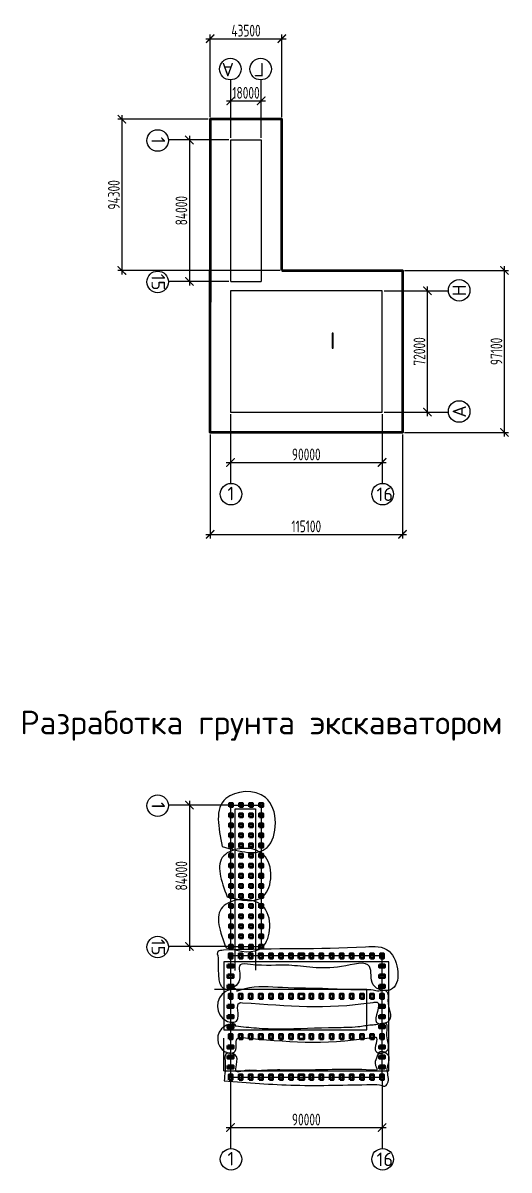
# Model space of a CAD drawing. Header units: millimetres. Extents: x -258526 to -95372, y 16759 to 83244.
# Drawn here: x -128578.8 to -128434.4, y 41141.9 to 41482.6 of the extents above; entities that cross this region are included whole.
import ezdxf

# ---------------------------------------------------------------- set-up
doc = ezdxf.new("R2010")
doc.units = ezdxf.units.MM
doc.header["$LTSCALE"] = 0.5
doc.layers.add('размеры', color=7, linetype='Continuous')
doc.layers.add('ТОЛСТЫЕ', color=1, linetype='Continuous', lineweight=50)
doc.layers.add('ТОНКИЕе', color=7, linetype='Continuous', lineweight=25)
doc.styles.add('Наклонный', font='isocpeur.ttf', dxfattribs={"width": 0.7, "height": 3.5})
doc.styles.add('Наклонный 5', font='isocpeur.ttf', dxfattribs={"height": 7})
doc.dimstyles.new('СТРОИТЕЛЬНЫЙ', dxfattribs={"dimtxt": 3.5, "dimasz": 2.5, "dimexe": 1.25, "dimexo": 0.625, "dimtad": 1, "dimdec": 0, "dimlfac": 500, "dimdsep": 46, "dimtxsty": 'Наклонный', "dimblk1": 'ARCHTICK', "dimblk2": 'ARCHTICK', "dimsah": 1, "dimcen": 0, "dimdle": 1.25, "dimadec": 0, "dimazin": 0, "dimtfac": 0.75, "dimtdec": 0, "dimtmove": 0, "dimatfit": 3, "dimldrblk": 'ARCHTICK', "dimfxl": 1, "dimtolj": 1, "dimtzin": 0, "dimarcsym": 0})

# ---------------------------------------------------------------- blocks, each defined once
blk = doc.blocks.new('_ArchTick')
at = {"color": 0, "linetype": 'ByBlock', "const_width": 0.15}
blk.add_lwpolyline([(-0.5, -0.5), (0.5, 0.5)], dxfattribs=at)
blk = doc.blocks.new('*D710')
at = {"layer": 'Defpoints', "color": 0, "transparency": 16777216}
for p in [(-128517.13, 41367.08), (-128472.13, 41367.08), (-128472.13, 41352.1)]:
    blk.add_point(p, dxfattribs=at)
at = {"layer": 'размеры', "color": 0, "lineweight": -2, "transparency": 16777216}
for p, q in [((-128517.13, 41366.45), (-128517.13, 41350.85)), ((-128472.13, 41366.45), (-128472.13, 41350.85)), ((-128518.38, 41352.1), (-128470.88, 41352.1))]:
    blk.add_line(p, q, dxfattribs=at)
at = {"layer": 'размеры', "color": 0, "lineweight": -2, "transparency": 16777216, "xscale": 2.5, "yscale": 2.5, "zscale": 2.5, "rotation": 180}
blk.add_blockref('_ArchTick', (-128517.13, 41352.1), dxfattribs=at)
at = {"layer": 'размеры', "color": 0, "lineweight": -2, "transparency": 16777216, "xscale": 2.5, "yscale": 2.5, "zscale": 2.5}
blk.add_blockref('_ArchTick', (-128472.13, 41352.1), dxfattribs=at)
at = {"layer": 'размеры', "color": 0, "transparency": 16777216, "insert": (-128494.63, 41354.48), "char_height": 3.5, "attachment_point": 5, "style": 'Наклонный'}
blk.add_mtext('\\A1;90000', dxfattribs=at)
blk = doc.blocks.new('*D711')
at = {"layer": 'Defpoints', "color": 0, "transparency": 16777216}
for p in [(-128472.13, 41403.08), (-128458.66, 41403.08), (-128472.13, 41367.08)]:
    blk.add_point(p, dxfattribs=at)
at = {"layer": 'размеры', "color": 0, "lineweight": -2, "transparency": 16777216}
for p, q in [((-128471.51, 41403.08), (-128457.41, 41403.08)), ((-128458.66, 41365.83), (-128458.66, 41404.33)), ((-128471.51, 41367.08), (-128457.41, 41367.08))]:
    blk.add_line(p, q, dxfattribs=at)
at = {"layer": 'размеры', "color": 0, "lineweight": -2, "transparency": 16777216, "xscale": 2.5, "yscale": 2.5, "zscale": 2.5}
for p, rotation in [((-128458.66, 41403.08), 90), ((-128458.66, 41367.08), 270)]:
    blk.add_blockref('_ArchTick', p, dxfattribs=dict(at, rotation=rotation))
at = {"layer": 'размеры', "color": 0, "transparency": 16777216, "insert": (-128461.04, 41385.08), "char_height": 3.5, "attachment_point": 5, "rotation": 90, "style": 'Наклонный'}
blk.add_mtext('\\A1;72000', dxfattribs=at)
blk = doc.blocks.new('*D712')
at = {"layer": 'Defpoints', "color": 0, "transparency": 16777216}
for p in [(-128523.18, 41361.03), (-128466.08, 41361.03), (-128466.08, 41330.74)]:
    blk.add_point(p, dxfattribs=at)
at = {"layer": 'размеры', "color": 0, "lineweight": -2, "transparency": 16777216}
for p, q in [((-128523.18, 41360.4), (-128523.18, 41329.49)), ((-128466.08, 41360.4), (-128466.08, 41329.49)), ((-128524.43, 41330.74), (-128464.83, 41330.74))]:
    blk.add_line(p, q, dxfattribs=at)
at = {"layer": 'размеры', "color": 0, "lineweight": -2, "transparency": 16777216, "xscale": 2.5, "yscale": 2.5, "zscale": 2.5, "rotation": 180}
blk.add_blockref('_ArchTick', (-128523.18, 41330.74), dxfattribs=at)
at = {"layer": 'размеры', "color": 0, "lineweight": -2, "transparency": 16777216, "xscale": 2.5, "yscale": 2.5, "zscale": 2.5}
blk.add_blockref('_ArchTick', (-128466.08, 41330.74), dxfattribs=at)
at = {"layer": 'размеры', "color": 0, "transparency": 16777216, "insert": (-128494.63, 41333.11), "char_height": 3.5, "attachment_point": 5, "style": 'Наклонный'}
blk.add_mtext('\\A1;115100', dxfattribs=at)
blk = doc.blocks.new('*D713')
at = {"layer": 'Defpoints', "color": 0, "transparency": 16777216}
for p in [(-128466.08, 41409.13), (-128435.81, 41409.13), (-128466.08, 41361.03)]:
    blk.add_point(p, dxfattribs=at)
at = {"layer": 'размеры', "color": 0, "lineweight": -2, "transparency": 16777216}
for p, q in [((-128465.46, 41409.13), (-128434.56, 41409.13)), ((-128435.81, 41359.78), (-128435.81, 41410.38)), ((-128465.46, 41361.03), (-128434.56, 41361.03))]:
    blk.add_line(p, q, dxfattribs=at)
at = {"layer": 'размеры', "color": 0, "lineweight": -2, "transparency": 16777216, "xscale": 2.5, "yscale": 2.5, "zscale": 2.5}
for p, rotation in [((-128435.81, 41409.13), 90), ((-128435.81, 41361.03), 270)]:
    blk.add_blockref('_ArchTick', p, dxfattribs=dict(at, rotation=rotation))
at = {"layer": 'размеры', "color": 0, "transparency": 16777216, "insert": (-128438.18, 41385.08), "char_height": 3.5, "attachment_point": 5, "rotation": 90, "style": 'Наклонный'}
blk.add_mtext('\\A1;97100', dxfattribs=at)
blk = doc.blocks.new('*D714')
at = {"layer": 'Defpoints', "color": 0, "transparency": 16777216}
for p in [(-128517.03, 41447.88), (-128529.34, 41405.88), (-128517.03, 41405.88)]:
    blk.add_point(p, dxfattribs=at)
at = {"layer": 'размеры', "color": 0, "lineweight": -2, "transparency": 16777216}
for p, q in [((-128529.34, 41449.13), (-128529.34, 41404.63)), ((-128517.66, 41447.88), (-128530.59, 41447.88)), ((-128517.66, 41405.88), (-128530.59, 41405.88))]:
    blk.add_line(p, q, dxfattribs=at)
at = {"layer": 'размеры', "color": 0, "lineweight": -2, "transparency": 16777216, "xscale": 2.5, "yscale": 2.5, "zscale": 2.5}
for p, rotation in [((-128529.34, 41447.88), 90), ((-128529.34, 41405.88), 270)]:
    blk.add_blockref('_ArchTick', p, dxfattribs=dict(at, rotation=rotation))
at = {"layer": 'размеры', "color": 0, "transparency": 16777216, "insert": (-128531.72, 41426.88), "char_height": 3.5, "attachment_point": 5, "rotation": 90, "style": 'Наклонный'}
blk.add_mtext('\\A1;84000', dxfattribs=at)
blk = doc.blocks.new('*D715')
at = {"layer": 'Defpoints', "color": 0, "transparency": 16777216}
for p in [(-128508.03, 41459.52), (-128517.03, 41447.88), (-128508.03, 41447.88)]:
    blk.add_point(p, dxfattribs=at)
at = {"layer": 'размеры', "color": 0, "lineweight": -2, "transparency": 16777216}
for p, q in [((-128518.28, 41459.52), (-128506.78, 41459.52)), ((-128517.03, 41448.5), (-128517.03, 41460.77)), ((-128508.03, 41448.5), (-128508.03, 41460.77))]:
    blk.add_line(p, q, dxfattribs=at)
at = {"layer": 'размеры', "color": 0, "lineweight": -2, "transparency": 16777216, "xscale": 2.5, "yscale": 2.5, "zscale": 2.5, "rotation": 180}
blk.add_blockref('_ArchTick', (-128517.03, 41459.52), dxfattribs=at)
at = {"layer": 'размеры', "color": 0, "lineweight": -2, "transparency": 16777216, "xscale": 2.5, "yscale": 2.5, "zscale": 2.5}
blk.add_blockref('_ArchTick', (-128508.03, 41459.52), dxfattribs=at)
at = {"layer": 'размеры', "color": 0, "transparency": 16777216, "insert": (-128512.53, 41461.89), "char_height": 3.5, "attachment_point": 5, "style": 'Наклонный'}
blk.add_mtext('\\A1;18000', dxfattribs=at)
blk = doc.blocks.new('*D716')
at = {"layer": 'Defpoints', "color": 0, "transparency": 16777216}
for p in [(-128523.18, 41454.03), (-128549.39, 41409.13), (-128501.88, 41409.13)]:
    blk.add_point(p, dxfattribs=at)
at = {"layer": 'размеры', "color": 0, "lineweight": -2, "transparency": 16777216}
for p, q in [((-128523.81, 41454.03), (-128550.64, 41454.03)), ((-128549.39, 41455.28), (-128549.39, 41407.88)), ((-128502.51, 41409.13), (-128550.64, 41409.13))]:
    blk.add_line(p, q, dxfattribs=at)
at = {"layer": 'размеры', "color": 0, "lineweight": -2, "transparency": 16777216, "xscale": 2.5, "yscale": 2.5, "zscale": 2.5}
for p, rotation in [((-128549.39, 41454.03), 90), ((-128549.39, 41409.13), 270)]:
    blk.add_blockref('_ArchTick', p, dxfattribs=dict(at, rotation=rotation))
at = {"layer": 'размеры', "color": 0, "transparency": 16777216, "insert": (-128551.76, 41431.58), "char_height": 3.5, "attachment_point": 5, "rotation": 90, "style": 'Наклонный'}
blk.add_mtext('\\A1;94300', dxfattribs=at)
blk = doc.blocks.new('*D717')
at = {"layer": 'Defpoints', "color": 0, "transparency": 16777216}
for p in [(-128501.88, 41477.97), (-128523.18, 41454.03), (-128501.88, 41454.03)]:
    blk.add_point(p, dxfattribs=at)
at = {"layer": 'размеры', "color": 0, "lineweight": -2, "transparency": 16777216}
for p, q in [((-128524.43, 41477.97), (-128500.63, 41477.97)), ((-128523.18, 41454.65), (-128523.18, 41479.22)), ((-128501.88, 41454.65), (-128501.88, 41479.22))]:
    blk.add_line(p, q, dxfattribs=at)
at = {"layer": 'размеры', "color": 0, "lineweight": -2, "transparency": 16777216, "xscale": 2.5, "yscale": 2.5, "zscale": 2.5, "rotation": 180}
blk.add_blockref('_ArchTick', (-128523.18, 41477.97), dxfattribs=at)
at = {"layer": 'размеры', "color": 0, "lineweight": -2, "transparency": 16777216, "xscale": 2.5, "yscale": 2.5, "zscale": 2.5}
blk.add_blockref('_ArchTick', (-128501.88, 41477.97), dxfattribs=at)
at = {"layer": 'размеры', "color": 0, "transparency": 16777216, "insert": (-128512.53, 41480.35), "char_height": 3.5, "attachment_point": 5, "style": 'Наклонный'}
blk.add_mtext('\\A1;43500', dxfattribs=at)
blk = doc.blocks.new('*D718')
at = {"layer": 'Defpoints', "color": 0, "transparency": 16777216}
for p in [(-128517.13, 41169.51), (-128472.13, 41169.51), (-128472.13, 41154.54)]:
    blk.add_point(p, dxfattribs=at)
at = {"layer": 'размеры', "color": 0, "lineweight": -2, "transparency": 16777216}
for p, q in [((-128517.13, 41168.89), (-128517.13, 41153.29)), ((-128472.13, 41168.89), (-128472.13, 41153.29)), ((-128518.38, 41154.54), (-128470.88, 41154.54))]:
    blk.add_line(p, q, dxfattribs=at)
at = {"layer": 'размеры', "color": 0, "lineweight": -2, "transparency": 16777216, "xscale": 2.5, "yscale": 2.5, "zscale": 2.5, "rotation": 180}
blk.add_blockref('_ArchTick', (-128517.13, 41154.54), dxfattribs=at)
at = {"layer": 'размеры', "color": 0, "lineweight": -2, "transparency": 16777216, "xscale": 2.5, "yscale": 2.5, "zscale": 2.5}
blk.add_blockref('_ArchTick', (-128472.13, 41154.54), dxfattribs=at)
at = {"layer": 'размеры', "color": 0, "transparency": 16777216, "insert": (-128494.63, 41156.92), "char_height": 3.5, "attachment_point": 5, "style": 'Наклонный'}
blk.add_mtext('\\A1;90000', dxfattribs=at)
blk = doc.blocks.new('*D719')
at = {"layer": 'Defpoints', "color": 0, "transparency": 16777216}
for p in [(-128517.03, 41250.32), (-128529.34, 41208.32), (-128517.03, 41208.32)]:
    blk.add_point(p, dxfattribs=at)
at = {"layer": 'размеры', "color": 0, "lineweight": -2, "transparency": 16777216}
for p, q in [((-128529.34, 41251.57), (-128529.34, 41207.07)), ((-128517.66, 41250.32), (-128530.59, 41250.32)), ((-128517.66, 41208.32), (-128530.59, 41208.32))]:
    blk.add_line(p, q, dxfattribs=at)
at = {"layer": 'размеры', "color": 0, "lineweight": -2, "transparency": 16777216, "xscale": 2.5, "yscale": 2.5, "zscale": 2.5}
for p, rotation in [((-128529.34, 41250.32), 90), ((-128529.34, 41208.32), 270)]:
    blk.add_blockref('_ArchTick', p, dxfattribs=dict(at, rotation=rotation))
at = {"layer": 'размеры', "color": 0, "transparency": 16777216, "insert": (-128531.72, 41229.32), "char_height": 3.5, "attachment_point": 5, "rotation": 90, "style": 'Наклонный'}
blk.add_mtext('\\A1;84000', dxfattribs=at)

msp = doc.modelspace()

# ---------------------------------------------------------------- linework, layer by layer
at = {"layer": 'ТОЛСТЫЕ', "color": 0}
for points in [[(-128501.8802, 41409.1254), (-128501.8802, 41409.1254), (-128501.8802, 41409.1254), (-128501.8802, 41409.1254), (-128501.8802, 41449.0283), (-128501.8802, 41454.0283), (-128518.1802, 41454.0283), (-128523.1802, 41454.0283), (-128523.1802, 41399.7283), (-128523.1802, 41399.7283)], [(-128523.1802, 41366.0254), (-128523.1802, 41366.0254), (-128523.1802, 41404.1254), (-128523.1802, 41409.1254)], [(-128501.8802, 41409.1254), (-128471.0802, 41409.1254), (-128466.0802, 41409.1254), (-128466.0802, 41366.0254), (-128466.0802, 41361.0254), (-128523.1802, 41361.0254), (-128523.1802, 41366.0254)], [(-128517.4802, 41249.7664), (-128517.4802, 41250.8664), (-128516.5802, 41250.8664), (-128516.5802, 41249.7664), (-128517.4802, 41249.7664)], [(-128514.4802, 41249.7664), (-128514.4802, 41250.8664), (-128513.5802, 41250.8664), (-128513.5802, 41249.7664), (-128514.4802, 41249.7664)], [(-128511.4802, 41249.7664), (-128511.4802, 41250.8664), (-128510.5802, 41250.8664), (-128510.5802, 41249.7664), (-128511.4802, 41249.7664)], [(-128508.4802, 41249.7664), (-128508.4802, 41250.8664), (-128507.5802, 41250.8664), (-128507.5802, 41249.7664), (-128508.4802, 41249.7664)], [(-128517.4802, 41246.7664), (-128517.4802, 41247.8664), (-128516.5802, 41247.8664), (-128516.5802, 41246.7664), (-128517.4802, 41246.7664)], [(-128517.4802, 41243.7664), (-128517.4802, 41244.8664), (-128516.5802, 41244.8664), (-128516.5802, 41243.7664), (-128517.4802, 41243.7664)], [(-128514.4802, 41246.7664), (-128514.4802, 41247.8664), (-128513.5802, 41247.8664), (-128513.5802, 41246.7664), (-128514.4802, 41246.7664)], [(-128514.4802, 41243.7664), (-128514.4802, 41244.8664), (-128513.5802, 41244.8664), (-128513.5802, 41243.7664), (-128514.4802, 41243.7664)], [(-128511.4802, 41246.7664), (-128511.4802, 41247.8664), (-128510.5802, 41247.8664), (-128510.5802, 41246.7664), (-128511.4802, 41246.7664)], [(-128511.4802, 41243.7664), (-128511.4802, 41244.8664), (-128510.5802, 41244.8664), (-128510.5802, 41243.7664), (-128511.4802, 41243.7664)], [(-128508.4802, 41246.7664), (-128508.4802, 41247.8664), (-128507.5802, 41247.8664), (-128507.5802, 41246.7664), (-128508.4802, 41246.7664)], [(-128508.4802, 41243.7664), (-128508.4802, 41244.8664), (-128507.5802, 41244.8664), (-128507.5802, 41243.7664), (-128508.4802, 41243.7664)], [(-128517.4802, 41240.7664), (-128517.4802, 41241.8664), (-128516.5802, 41241.8664), (-128516.5802, 41240.7664), (-128517.4802, 41240.7664)], [(-128514.4802, 41240.7664), (-128514.4802, 41241.8664), (-128513.5802, 41241.8664), (-128513.5802, 41240.7664), (-128514.4802, 41240.7664)], [(-128511.4802, 41240.7664), (-128511.4802, 41241.8664), (-128510.5802, 41241.8664), (-128510.5802, 41240.7664), (-128511.4802, 41240.7664)], [(-128508.4802, 41240.7664), (-128508.4802, 41241.8664), (-128507.5802, 41241.8664), (-128507.5802, 41240.7664), (-128508.4802, 41240.7664)], [(-128517.4802, 41237.7664), (-128517.4802, 41238.8664), (-128516.5802, 41238.8664), (-128516.5802, 41237.7664), (-128517.4802, 41237.7664)], [(-128514.4802, 41237.7664), (-128514.4802, 41238.8664), (-128513.5802, 41238.8664), (-128513.5802, 41237.7664), (-128514.4802, 41237.7664)], [(-128511.4802, 41237.7664), (-128511.4802, 41238.8664), (-128510.5802, 41238.8664), (-128510.5802, 41237.7664), (-128511.4802, 41237.7664)], [(-128508.4802, 41237.7664), (-128508.4802, 41238.8664), (-128507.5802, 41238.8664), (-128507.5802, 41237.7664), (-128508.4802, 41237.7664)], [(-128517.4802, 41234.7664), (-128517.4802, 41235.8664), (-128516.5802, 41235.8664), (-128516.5802, 41234.7664), (-128517.4802, 41234.7664)], [(-128514.4802, 41234.7664), (-128514.4802, 41235.8664), (-128513.5802, 41235.8664), (-128513.5802, 41234.7664), (-128514.4802, 41234.7664)], [(-128511.4802, 41234.7664), (-128511.4802, 41235.8664), (-128510.5802, 41235.8664), (-128510.5802, 41234.7664), (-128511.4802, 41234.7664)], [(-128508.4802, 41234.7664), (-128508.4802, 41235.8664), (-128507.5802, 41235.8664), (-128507.5802, 41234.7664), (-128508.4802, 41234.7664)], [(-128517.4802, 41231.7664), (-128517.4802, 41232.8664), (-128516.5802, 41232.8664), (-128516.5802, 41231.7664), (-128517.4802, 41231.7664)], [(-128514.4802, 41231.7664), (-128514.4802, 41232.8664), (-128513.5802, 41232.8664), (-128513.5802, 41231.7664), (-128514.4802, 41231.7664)], [(-128511.4802, 41231.7664), (-128511.4802, 41232.8664), (-128510.5802, 41232.8664), (-128510.5802, 41231.7664), (-128511.4802, 41231.7664)], [(-128508.4802, 41231.7664), (-128508.4802, 41232.8664), (-128507.5802, 41232.8664), (-128507.5802, 41231.7664), (-128508.4802, 41231.7664)], [(-128517.4802, 41228.7664), (-128517.4802, 41229.8664), (-128516.5802, 41229.8664), (-128516.5802, 41228.7664), (-128517.4802, 41228.7664)], [(-128514.4802, 41228.7664), (-128514.4802, 41229.8664), (-128513.5802, 41229.8664), (-128513.5802, 41228.7664), (-128514.4802, 41228.7664)], [(-128511.4802, 41228.7664), (-128511.4802, 41229.8664), (-128510.5802, 41229.8664), (-128510.5802, 41228.7664), (-128511.4802, 41228.7664)], [(-128508.4802, 41228.7664), (-128508.4802, 41229.8664), (-128507.5802, 41229.8664), (-128507.5802, 41228.7664), (-128508.4802, 41228.7664)], [(-128517.4802, 41225.7664), (-128517.4802, 41226.8664), (-128516.5802, 41226.8664), (-128516.5802, 41225.7664), (-128517.4802, 41225.7664)], [(-128514.4802, 41225.7664), (-128514.4802, 41226.8664), (-128513.5802, 41226.8664), (-128513.5802, 41225.7664), (-128514.4802, 41225.7664)], [(-128511.4802, 41225.7664), (-128511.4802, 41226.8664), (-128510.5802, 41226.8664), (-128510.5802, 41225.7664), (-128511.4802, 41225.7664)], [(-128508.4802, 41225.7664), (-128508.4802, 41226.8664), (-128507.5802, 41226.8664), (-128507.5802, 41225.7664), (-128508.4802, 41225.7664)], [(-128517.4802, 41222.7664), (-128517.4802, 41223.8664), (-128516.5802, 41223.8664), (-128516.5802, 41222.7664), (-128517.4802, 41222.7664)], [(-128517.4802, 41219.7664), (-128517.4802, 41220.8664), (-128516.5802, 41220.8664), (-128516.5802, 41219.7664), (-128517.4802, 41219.7664)], [(-128514.4802, 41222.7664), (-128514.4802, 41223.8664), (-128513.5802, 41223.8664), (-128513.5802, 41222.7664), (-128514.4802, 41222.7664)], [(-128514.4802, 41219.7664), (-128514.4802, 41220.8664), (-128513.5802, 41220.8664), (-128513.5802, 41219.7664), (-128514.4802, 41219.7664)], [(-128511.4802, 41222.7664), (-128511.4802, 41223.8664), (-128510.5802, 41223.8664), (-128510.5802, 41222.7664), (-128511.4802, 41222.7664)], [(-128511.4802, 41219.7664), (-128511.4802, 41220.8664), (-128510.5802, 41220.8664), (-128510.5802, 41219.7664), (-128511.4802, 41219.7664)], [(-128508.4802, 41222.7664), (-128508.4802, 41223.8664), (-128507.5802, 41223.8664), (-128507.5802, 41222.7664), (-128508.4802, 41222.7664)], [(-128508.4802, 41219.7664), (-128508.4802, 41220.8664), (-128507.5802, 41220.8664), (-128507.5802, 41219.7664), (-128508.4802, 41219.7664)], [(-128517.4802, 41216.7664), (-128517.4802, 41217.8664), (-128516.5802, 41217.8664), (-128516.5802, 41216.7664), (-128517.4802, 41216.7664)], [(-128514.4802, 41216.7664), (-128514.4802, 41217.8664), (-128513.5802, 41217.8664), (-128513.5802, 41216.7664), (-128514.4802, 41216.7664)], [(-128511.4802, 41216.7664), (-128511.4802, 41217.8664), (-128510.5802, 41217.8664), (-128510.5802, 41216.7664), (-128511.4802, 41216.7664)], [(-128508.4802, 41216.7664), (-128508.4802, 41217.8664), (-128507.5802, 41217.8664), (-128507.5802, 41216.7664), (-128508.4802, 41216.7664)], [(-128517.4802, 41213.7664), (-128517.4802, 41214.8664), (-128516.5802, 41214.8664), (-128516.5802, 41213.7664), (-128517.4802, 41213.7664)], [(-128514.4802, 41213.7664), (-128514.4802, 41214.8664), (-128513.5802, 41214.8664), (-128513.5802, 41213.7664), (-128514.4802, 41213.7664)], [(-128511.4802, 41213.7664), (-128511.4802, 41214.8664), (-128510.5802, 41214.8664), (-128510.5802, 41213.7664), (-128511.4802, 41213.7664)], [(-128508.4802, 41213.7664), (-128508.4802, 41214.8664), (-128507.5802, 41214.8664), (-128507.5802, 41213.7664), (-128508.4802, 41213.7664)], [(-128517.4802, 41210.7664), (-128517.4802, 41211.8664), (-128516.5802, 41211.8664), (-128516.5802, 41210.7664), (-128517.4802, 41210.7664)], [(-128517.4802, 41210.7664), (-128517.4802, 41211.8664), (-128516.5802, 41211.8664), (-128516.5802, 41210.7664), (-128517.4802, 41210.7664)], [(-128514.4802, 41210.7664), (-128514.4802, 41211.8664), (-128513.5802, 41211.8664), (-128513.5802, 41210.7664), (-128514.4802, 41210.7664)], [(-128514.4802, 41210.7664), (-128514.4802, 41211.8664), (-128513.5802, 41211.8664), (-128513.5802, 41210.7664), (-128514.4802, 41210.7664)], [(-128511.4802, 41210.7664), (-128511.4802, 41211.8664), (-128510.5802, 41211.8664), (-128510.5802, 41210.7664), (-128511.4802, 41210.7664)], [(-128511.4802, 41210.7664), (-128511.4802, 41211.8664), (-128510.5802, 41211.8664), (-128510.5802, 41210.7664), (-128511.4802, 41210.7664)], [(-128508.4802, 41210.7664), (-128508.4802, 41211.8664), (-128507.5802, 41211.8664), (-128507.5802, 41210.7664), (-128508.4802, 41210.7664)], [(-128508.4802, 41210.7664), (-128508.4802, 41211.8664), (-128507.5802, 41211.8664), (-128507.5802, 41210.7664), (-128508.4802, 41210.7664)], [(-128517.4802, 41207.7664), (-128517.4802, 41208.8664), (-128516.5802, 41208.8664), (-128516.5802, 41207.7664), (-128517.4802, 41207.7664)], [(-128514.4802, 41207.7664), (-128514.4802, 41208.8664), (-128513.5802, 41208.8664), (-128513.5802, 41207.7664), (-128514.4802, 41207.7664)], [(-128511.4802, 41207.7664), (-128511.4802, 41208.8664), (-128510.5802, 41208.8664), (-128510.5802, 41207.7664), (-128511.4802, 41207.7664)], [(-128508.4802, 41207.7664), (-128508.4802, 41208.8664), (-128507.5802, 41208.8664), (-128507.5802, 41207.7664), (-128508.4802, 41207.7664)], [(-128517.5802, 41204.7635), (-128517.5802, 41206.2635), (-128516.6802, 41206.2635), (-128516.6802, 41204.7635), (-128517.5802, 41204.7635)], [(-128514.5802, 41204.7635), (-128514.5802, 41206.2635), (-128513.6802, 41206.2635), (-128513.6802, 41204.7635), (-128514.5802, 41204.7635)], [(-128511.5802, 41204.7635), (-128511.5802, 41206.2635), (-128510.6802, 41206.2635), (-128510.6802, 41204.7635), (-128511.5802, 41204.7635)], [(-128508.5802, 41204.7635), (-128508.5802, 41206.2635), (-128507.6802, 41206.2635), (-128507.6802, 41204.7635), (-128508.5802, 41204.7635)], [(-128505.5802, 41204.7635), (-128505.5802, 41206.2635), (-128504.6802, 41206.2635), (-128504.6802, 41204.7635), (-128505.5802, 41204.7635)], [(-128502.5802, 41204.7635), (-128502.5802, 41206.2635), (-128501.6802, 41206.2635), (-128501.6802, 41204.7635), (-128502.5802, 41204.7635)], [(-128499.5802, 41204.7635), (-128499.5802, 41206.2635), (-128498.6802, 41206.2635), (-128498.6802, 41204.7635), (-128499.5802, 41204.7635)], [(-128496.8802, 41204.7635), (-128496.8802, 41206.2635), (-128495.3802, 41206.2635), (-128495.3802, 41204.7635), (-128496.8802, 41204.7635)], [(-128493.5802, 41204.7635), (-128493.5802, 41206.2635), (-128492.6802, 41206.2635), (-128492.6802, 41204.7635), (-128493.5802, 41204.7635)], [(-128490.5802, 41204.7635), (-128490.5802, 41206.2635), (-128489.6802, 41206.2635), (-128489.6802, 41204.7635), (-128490.5802, 41204.7635)], [(-128487.5802, 41204.7635), (-128487.5802, 41206.2635), (-128486.6802, 41206.2635), (-128486.6802, 41204.7635), (-128487.5802, 41204.7635)], [(-128484.5802, 41204.7635), (-128484.5802, 41206.2635), (-128483.6802, 41206.2635), (-128483.6802, 41204.7635), (-128484.5802, 41204.7635)], [(-128481.5802, 41204.7635), (-128481.5802, 41206.2635), (-128480.6802, 41206.2635), (-128480.6802, 41204.7635), (-128481.5802, 41204.7635)], [(-128478.5802, 41204.7635), (-128478.5802, 41206.2635), (-128477.6802, 41206.2635), (-128477.6802, 41204.7635), (-128478.5802, 41204.7635)], [(-128475.5802, 41204.7635), (-128475.5802, 41206.2635), (-128474.6802, 41206.2635), (-128474.6802, 41204.7635), (-128475.5802, 41204.7635)], [(-128472.5802, 41204.7635), (-128472.5802, 41206.2635), (-128471.6802, 41206.2635), (-128471.6802, 41204.7635), (-128472.5802, 41204.7635)], [(-128517.8802, 41202.9635), (-128516.3802, 41202.9635), (-128516.3802, 41202.0635), (-128517.8802, 41202.0635), (-128517.8802, 41202.9635)], [(-128472.8802, 41202.9635), (-128471.3802, 41202.9635), (-128471.3802, 41202.0635), (-128472.8802, 41202.0635), (-128472.8802, 41202.9635)], [(-128517.8802, 41199.9635), (-128516.3802, 41199.9635), (-128516.3802, 41199.0635), (-128517.8802, 41199.0635), (-128517.8802, 41199.9635)], [(-128517.8802, 41196.9635), (-128516.3802, 41196.9635), (-128516.3802, 41196.0635), (-128517.8802, 41196.0635), (-128517.8802, 41196.9635)], [(-128472.8802, 41199.9635), (-128471.3802, 41199.9635), (-128471.3802, 41199.0635), (-128472.8802, 41199.0635), (-128472.8802, 41199.9635)], [(-128472.8802, 41196.9635), (-128471.3802, 41196.9635), (-128471.3802, 41196.0635), (-128472.8802, 41196.0635), (-128472.8802, 41196.9635)], [(-128517.5802, 41192.7635), (-128517.5802, 41194.2635), (-128516.6802, 41194.2635), (-128516.6802, 41192.7635), (-128517.5802, 41192.7635)], [(-128514.5802, 41192.7635), (-128514.5802, 41194.2635), (-128513.6802, 41194.2635), (-128513.6802, 41192.7635), (-128514.5802, 41192.7635)], [(-128511.5802, 41192.7635), (-128511.5802, 41194.2635), (-128510.6802, 41194.2635), (-128510.6802, 41192.7635), (-128511.5802, 41192.7635)], [(-128508.5802, 41192.7635), (-128508.5802, 41194.2635), (-128507.6802, 41194.2635), (-128507.6802, 41192.7635), (-128508.5802, 41192.7635)], [(-128505.5802, 41192.7635), (-128505.5802, 41194.2635), (-128504.6802, 41194.2635), (-128504.6802, 41192.7635), (-128505.5802, 41192.7635)], [(-128502.5802, 41192.7635), (-128502.5802, 41194.2635), (-128501.6802, 41194.2635), (-128501.6802, 41192.7635), (-128502.5802, 41192.7635)], [(-128499.5802, 41192.7635), (-128499.5802, 41194.2635), (-128498.6802, 41194.2635), (-128498.6802, 41192.7635), (-128499.5802, 41192.7635)], [(-128496.8802, 41192.7635), (-128496.8802, 41194.2635), (-128495.3802, 41194.2635), (-128495.3802, 41192.7635), (-128496.8802, 41192.7635)], [(-128493.5802, 41192.7635), (-128493.5802, 41194.2635), (-128492.6802, 41194.2635), (-128492.6802, 41192.7635), (-128493.5802, 41192.7635)], [(-128490.5802, 41192.7635), (-128490.5802, 41194.2635), (-128489.6802, 41194.2635), (-128489.6802, 41192.7635), (-128490.5802, 41192.7635)], [(-128487.5802, 41192.7635), (-128487.5802, 41194.2635), (-128486.6802, 41194.2635), (-128486.6802, 41192.7635), (-128487.5802, 41192.7635)], [(-128484.5802, 41192.7635), (-128484.5802, 41194.2635), (-128483.6802, 41194.2635), (-128483.6802, 41192.7635), (-128484.5802, 41192.7635)], [(-128481.5802, 41192.7635), (-128481.5802, 41194.2635), (-128480.6802, 41194.2635), (-128480.6802, 41192.7635), (-128481.5802, 41192.7635)], [(-128478.5802, 41192.7635), (-128478.5802, 41194.2635), (-128477.6802, 41194.2635), (-128477.6802, 41192.7635), (-128478.5802, 41192.7635)], [(-128475.5802, 41192.7635), (-128475.5802, 41194.2635), (-128474.6802, 41194.2635), (-128474.6802, 41192.7635), (-128475.5802, 41192.7635)], [(-128472.5802, 41192.7635), (-128472.5802, 41194.2635), (-128471.6802, 41194.2635), (-128471.6802, 41192.7635), (-128472.5802, 41192.7635)], [(-128517.8802, 41190.9635), (-128516.3802, 41190.9635), (-128516.3802, 41190.0635), (-128517.8802, 41190.0635), (-128517.8802, 41190.9635)], [(-128472.8802, 41190.9635), (-128471.3802, 41190.9635), (-128471.3802, 41190.0635), (-128472.8802, 41190.0635), (-128472.8802, 41190.9635)], [(-128517.8802, 41187.9635), (-128516.3802, 41187.9635), (-128516.3802, 41187.0635), (-128517.8802, 41187.0635), (-128517.8802, 41187.9635)], [(-128472.8802, 41187.9635), (-128471.3802, 41187.9635), (-128471.3802, 41187.0635), (-128472.8802, 41187.0635), (-128472.8802, 41187.9635)], [(-128517.8802, 41184.9635), (-128516.3802, 41184.9635), (-128516.3802, 41184.0635), (-128517.8802, 41184.0635), (-128517.8802, 41184.9635)], [(-128472.8802, 41184.9635), (-128471.3802, 41184.9635), (-128471.3802, 41184.0635), (-128472.8802, 41184.0635), (-128472.8802, 41184.9635)], [(-128517.5802, 41180.7635), (-128517.5802, 41182.2635), (-128516.6802, 41182.2635), (-128516.6802, 41180.7635), (-128517.5802, 41180.7635)], [(-128514.5802, 41180.7635), (-128514.5802, 41182.2635), (-128513.6802, 41182.2635), (-128513.6802, 41180.7635), (-128514.5802, 41180.7635)], [(-128511.5802, 41180.7635), (-128511.5802, 41182.2635), (-128510.6802, 41182.2635), (-128510.6802, 41180.7635), (-128511.5802, 41180.7635)], [(-128508.5802, 41180.7635), (-128508.5802, 41182.2635), (-128507.6802, 41182.2635), (-128507.6802, 41180.7635), (-128508.5802, 41180.7635)], [(-128505.5802, 41180.7635), (-128505.5802, 41182.2635), (-128504.6802, 41182.2635), (-128504.6802, 41180.7635), (-128505.5802, 41180.7635)], [(-128502.5802, 41180.7635), (-128502.5802, 41182.2635), (-128501.6802, 41182.2635), (-128501.6802, 41180.7635), (-128502.5802, 41180.7635)], [(-128499.5802, 41180.7635), (-128499.5802, 41182.2635), (-128498.6802, 41182.2635), (-128498.6802, 41180.7635), (-128499.5802, 41180.7635)], [(-128496.8802, 41180.7635), (-128496.8802, 41182.2635), (-128495.3802, 41182.2635), (-128495.3802, 41180.7635), (-128496.8802, 41180.7635)], [(-128493.5802, 41180.7635), (-128493.5802, 41182.2635), (-128492.6802, 41182.2635), (-128492.6802, 41180.7635), (-128493.5802, 41180.7635)], [(-128490.5802, 41180.7635), (-128490.5802, 41182.2635), (-128489.6802, 41182.2635), (-128489.6802, 41180.7635), (-128490.5802, 41180.7635)], [(-128487.5802, 41180.7635), (-128487.5802, 41182.2635), (-128486.6802, 41182.2635), (-128486.6802, 41180.7635), (-128487.5802, 41180.7635)], [(-128484.5802, 41180.7635), (-128484.5802, 41182.2635), (-128483.6802, 41182.2635), (-128483.6802, 41180.7635), (-128484.5802, 41180.7635)], [(-128481.5802, 41180.7635), (-128481.5802, 41182.2635), (-128480.6802, 41182.2635), (-128480.6802, 41180.7635), (-128481.5802, 41180.7635)], [(-128478.5802, 41180.7635), (-128478.5802, 41182.2635), (-128477.6802, 41182.2635), (-128477.6802, 41180.7635), (-128478.5802, 41180.7635)], [(-128475.5802, 41180.7635), (-128475.5802, 41182.2635), (-128474.6802, 41182.2635), (-128474.6802, 41180.7635), (-128475.5802, 41180.7635)], [(-128472.5802, 41180.7635), (-128472.5802, 41182.2635), (-128471.6802, 41182.2635), (-128471.6802, 41180.7635), (-128472.5802, 41180.7635)], [(-128517.8802, 41178.9635), (-128516.3802, 41178.9635), (-128516.3802, 41178.0635), (-128517.8802, 41178.0635), (-128517.8802, 41178.9635)], [(-128472.8802, 41178.9635), (-128471.3802, 41178.9635), (-128471.3802, 41178.0635), (-128472.8802, 41178.0635), (-128472.8802, 41178.9635)], [(-128517.8802, 41175.9635), (-128516.3802, 41175.9635), (-128516.3802, 41175.0635), (-128517.8802, 41175.0635), (-128517.8802, 41175.9635)], [(-128517.8802, 41172.9635), (-128516.3802, 41172.9635), (-128516.3802, 41172.0635), (-128517.8802, 41172.0635), (-128517.8802, 41172.9635)], [(-128472.8802, 41175.9635), (-128471.3802, 41175.9635), (-128471.3802, 41175.0635), (-128472.8802, 41175.0635), (-128472.8802, 41175.9635)], [(-128472.8802, 41172.9635), (-128471.3802, 41172.9635), (-128471.3802, 41172.0635), (-128472.8802, 41172.0635), (-128472.8802, 41172.9635)], [(-128517.5802, 41168.7635), (-128517.5802, 41170.2635), (-128516.6802, 41170.2635), (-128516.6802, 41168.7635), (-128517.5802, 41168.7635)], [(-128514.5802, 41168.7635), (-128514.5802, 41170.2635), (-128513.6802, 41170.2635), (-128513.6802, 41168.7635), (-128514.5802, 41168.7635)], [(-128511.5802, 41168.7635), (-128511.5802, 41170.2635), (-128510.6802, 41170.2635), (-128510.6802, 41168.7635), (-128511.5802, 41168.7635)], [(-128508.5802, 41168.7635), (-128508.5802, 41170.2635), (-128507.6802, 41170.2635), (-128507.6802, 41168.7635), (-128508.5802, 41168.7635)], [(-128505.5802, 41168.7635), (-128505.5802, 41170.2635), (-128504.6802, 41170.2635), (-128504.6802, 41168.7635), (-128505.5802, 41168.7635)], [(-128502.5802, 41168.7635), (-128502.5802, 41170.2635), (-128501.6802, 41170.2635), (-128501.6802, 41168.7635), (-128502.5802, 41168.7635)], [(-128499.5802, 41168.7635), (-128499.5802, 41170.2635), (-128498.6802, 41170.2635), (-128498.6802, 41168.7635), (-128499.5802, 41168.7635)], [(-128496.8802, 41168.7635), (-128496.8802, 41170.2635), (-128495.3802, 41170.2635), (-128495.3802, 41168.7635), (-128496.8802, 41168.7635)], [(-128493.5802, 41168.7635), (-128493.5802, 41170.2635), (-128492.6802, 41170.2635), (-128492.6802, 41168.7635), (-128493.5802, 41168.7635)], [(-128490.5802, 41168.7635), (-128490.5802, 41170.2635), (-128489.6802, 41170.2635), (-128489.6802, 41168.7635), (-128490.5802, 41168.7635)], [(-128487.5802, 41168.7635), (-128487.5802, 41170.2635), (-128486.6802, 41170.2635), (-128486.6802, 41168.7635), (-128487.5802, 41168.7635)], [(-128484.5802, 41168.7635), (-128484.5802, 41170.2635), (-128483.6802, 41170.2635), (-128483.6802, 41168.7635), (-128484.5802, 41168.7635)], [(-128481.5802, 41168.7635), (-128481.5802, 41170.2635), (-128480.6802, 41170.2635), (-128480.6802, 41168.7635), (-128481.5802, 41168.7635)], [(-128478.5802, 41168.7635), (-128478.5802, 41170.2635), (-128477.6802, 41170.2635), (-128477.6802, 41168.7635), (-128478.5802, 41168.7635)], [(-128475.5802, 41168.7635), (-128475.5802, 41170.2635), (-128474.6802, 41170.2635), (-128474.6802, 41168.7635), (-128475.5802, 41168.7635)], [(-128472.5802, 41168.7635), (-128472.5802, 41170.2635), (-128471.6802, 41170.2635), (-128471.6802, 41168.7635), (-128472.5802, 41168.7635)]]:
    msp.add_lwpolyline(points, dxfattribs=at)
at = {"layer": 'ТОНКИЕе', "color": 0}
for points in [[(-128517.0302, 41459.5165), (-128517.0302, 41465.7413)], [(-128508.0302, 41459.5165), (-128508.0302, 41465.7413)], [(-128529.3447, 41447.8783), (-128535.5694, 41447.8783)], [(-128517.0302, 41405.8783), (-128517.0302, 41447.8783), (-128508.0302, 41447.8783), (-128508.0302, 41405.8783)], [(-128529.3447, 41405.8783), (-128535.5694, 41405.8783)], [(-128517.0302, 41405.8783), (-128508.0302, 41405.8783)], [(-128517.1302, 41367.0754), (-128472.1302, 41367.0754), (-128472.1302, 41403.0754), (-128517.1302, 41403.0754), (-128517.1302, 41367.0754)], [(-128458.6606, 41403.0754), (-128452.4359, 41403.0754)], [(-128458.6606, 41367.0754), (-128452.4359, 41367.0754)], [(-128517.1302, 41352.1023), (-128517.1302, 41345.8776)], [(-128472.1302, 41352.1023), (-128472.1302, 41345.8776)], [(-128529.3447, 41250.3164), (-128535.5694, 41250.3164)], [(-128517.0302, 41208.3164), (-128517.0302, 41250.3164), (-128508.0302, 41250.3164), (-128508.0302, 41208.3164)], [(-128529.3447, 41208.3164), (-128535.5694, 41208.3164)], [(-128517.0302, 41208.3164), (-128508.0302, 41208.3164)], [(-128517.1302, 41169.5135), (-128472.1302, 41169.5135), (-128472.1302, 41205.5135), (-128517.1302, 41205.5135), (-128517.1302, 41169.5135)], [(-128517.1302, 41154.5404), (-128517.1302, 41148.3157)], [(-128472.1302, 41154.5404), (-128472.1302, 41148.3157)]]:
    msp.add_lwpolyline(points, dxfattribs=at)
msp.add_lwpolyline([(-128531.5929, 41424.4033), (-128531.5929, 41424.4033)], close=True, dxfattribs=at)
at = {"layer": 'ТОНКИЕе', "color": 1}
for points in [[(-128515.7223, 41201.2378), (-128515.7223, 41249.2288), (-128509.6861, 41249.2288), (-128509.6861, 41201.3148)], [(-128519.116, 41171.3694), (-128470.1445, 41171.3694), (-128470.1445, 41203.7518), (-128519.1152, 41203.7518), (-128519.1152, 41183.5836), (-128476.6598, 41183.5836), (-128476.6598, 41195.5352), (-128521.9173, 41195.5352)], [(-128519.116, 41171.3694), (-128519.116, 41181.1379)]]:
    msp.add_lwpolyline(points, dxfattribs=at)
at = {"layer": 'ТОНКИЕе', "color": 0}
for centre in [(-128517.186, 41468.9375), (-128508.186, 41468.9375), (-128538.7657, 41447.7226), (-128538.7657, 41405.7226), (-128449.2397, 41403.2312), (-128449.2397, 41367.2312), (-128516.9745, 41342.6814), (-128471.9745, 41342.6814), (-128538.7657, 41250.1606), (-128538.7657, 41208.1606), (-128516.9745, 41145.1195), (-128471.9745, 41145.1195)]:
    msp.add_circle(centre, 3.2, dxfattribs=at)
for points in [[(-128519.5745, 41238.0212), (-128518.5602, 41252.2363), (-128506.7157, 41252.5605), (-128506.245, 41237.7664), (-128519.5745, 41238.0212)], [(-128518.1419, 41223.0865), (-128519.1574, 41235.2352), (-128507.3129, 41235.5594), (-128507.3673, 41223.2951), (-128518.1419, 41223.0865)], [(-128518.4667, 41207.8983), (-128519.4822, 41220.047), (-128507.6377, 41220.3712), (-128507.6921, 41208.1068), (-128518.4667, 41207.8983)], [(-128520.6792, 41204.9121), (-128518.1867, 41195.5382), (-128514.4455, 41198.4608), (-128514.2567, 41202.8539), (-128511.1784, 41202.9795), (-128499.8369, 41202.7371), (-128484.1707, 41202.3843), (-128475.8153, 41202.3342), (-128474.7459, 41196.953), (-128469.6047, 41195.4789), (-128470.0651, 41206.9272), (-128477.0108, 41208.233), (-128519.2539, 41207.2854), (-128520.7742, 41206.9373), (-128520.6792, 41204.9121)], [(-128515.1346, 41194.924), (-128515.1267, 41195.0357), (-128518.4253, 41195.0181), (-128518.4823, 41186.2926), (-128515.1456, 41186.3967), (-128514.4022, 41191.6165), (-128513.5995, 41191.6364), (-128474.8116, 41191.7179), (-128473.5853, 41191.769), (-128473.7376, 41185.7378), (-128470.0754, 41186.2604), (-128470.3151, 41192.1773), (-128470.227, 41193.6267), (-128470.9932, 41195.1378), (-128473.0504, 41195.0571), (-128474.8116, 41195.342), (-128477.3155, 41195.4441), (-128488.1479, 41195.7504), (-128501.6885, 41196.1077), (-128512.8784, 41195.7504), (-128515.1267, 41195.0357)], [(-128515.5537, 41184.5421), (-128515.5457, 41184.6538), (-128518.8443, 41184.6362), (-128518.757, 41177.0764), (-128515.7398, 41177.2438), (-128514.8212, 41181.2346), (-128514.0185, 41181.2545), (-128475.2306, 41181.336), (-128474.0043, 41181.3871), (-128473.9853, 41177.1968), (-128470.6791, 41177.3017), (-128470.7341, 41181.7954), (-128470.646, 41183.2447), (-128470.8363, 41185.323), (-128473.4603, 41185.1656), (-128475.2306, 41184.9601), (-128479.2814, 41184.4442), (-128485.9866, 41184.193), (-128502.4973, 41183.7743), (-128509.454, 41184.0256), (-128515.5457, 41184.6538)], [(-128519.048, 41168.4299), (-128518.7311, 41174.4464), (-128518.5195, 41176.2937), (-128515.8781, 41176.2409), (-128515.3497, 41173.1799), (-128515.4025, 41171.1743), (-128513.4479, 41171.3327), (-128508.8515, 41171.4382), (-128505.206, 41171.5964), (-128499.7112, 41171.5964), (-128494.3751, 41171.5964), (-128474.0875, 41171.5438), (-128473.8235, 41171.5438), (-128474.0875, 41173.0215), (-128473.7707, 41175.1855), (-128472.7142, 41177.0325), (-128470.2308, 41175.9243), (-128470.6008, 41172.0187), (-128470.3364, 41168.1131), (-128471.2876, 41166.8466), (-128472.0801, 41167.0049), (-128475.3028, 41167.3215), (-128497.9416, 41167.1267), (-128519.048, 41168.4299)]]:
    msp.add_spline(points, degree=3, dxfattribs=at)

# ---------------------------------------------------------------- texts
at = {"layer": 'ТОНКИЕе', "color": 0, "char_height": 4, "attachment_point": 1, "style": 'Наклонный 5'}
for s, width, insert, rotation in [('{\\Q0;А}', 1.852732, (-128516.1166, 41466.7514), 180), ('{\\Q0;Г}', 1.852732, (-128507.1166, 41466.7514), 180), ('{\\Q0;1}', 1.852732, (-128536.5796, 41448.792), 270), ('{\\Q0;15}', 4, (-128536.5796, 41408.1238), 270), ('{\\Q0;Н}', 1.852732, (-128451.2158, 41401.4392), 90), ('{\\Q0;А}', 1.852732, (-128451.2158, 41365.4392), 90), ('{\\Q0;1}', 1.852732, (-128536.5796, 41251.2301), 270), ('{\\Q0;15}', 4, (-128536.5796, 41210.5619), 270)]:
    msp.add_mtext_dynamic_manual_height_columns(s, width=width, gutter_width=35, heights=[0], dxfattribs=dict(at, insert=insert, rotation=rotation))
at = {"layer": 'ТОНКИЕе', "color": 0, "attachment_point": 1, "style": 'Наклонный 5'}
for s, width, insert, char_height in [('{\\Q0;I}', 12.735677, (-128487.6134, 41390.765), 5), ('{\\Q0;1}', 1.852732, (-128518.0439, 41344.8675), 4), ('{\\Q0;16}', 1.852732, (-128473.7665, 41344.6575), 4), ('{\\Q0;Разработка грунта экскаватором}', 660.87029, (-128579.5553, 41278.3511), 7), ('{\\Q0;1}', 1.852732, (-128518.0439, 41147.3056), 4), ('{\\Q0;16}', 1.852732, (-128473.7665, 41147.0956), 4)]:
    msp.add_mtext_dynamic_manual_height_columns(s, width=width, gutter_width=35, heights=[0], dxfattribs=dict(at, insert=insert, char_height=char_height))

# ---------------------------------------------------------------- dimensions: what is measured, and where the dimension line sits
at = {"layer": 'размеры', "color": 0}
for base, p1, p2, text, picture, middle in [((-128501.8802, 41477.9706), (-128523.1802, 41454.0283), (-128501.8802, 41454.0283), '43500', '*D717', (-128512.5302, 41480.3456)), ((-128508.0302, 41459.5165), (-128517.0302, 41447.8783), (-128508.0302, 41447.8783), '18000', '*D715', (-128512.5302, 41461.8915)), ((-128472.1302, 41352.1023), (-128517.1302, 41367.0754), (-128472.1302, 41367.0754), '90000', '*D710', (-128494.6302, 41354.4773)), ((-128466.0802, 41330.7362), (-128523.1802, 41361.0254), (-128466.0802, 41361.0254), '115100', '*D712', (-128494.6302, 41333.1112)), ((-128472.1302, 41154.5404), (-128517.1302, 41169.5135), (-128472.1302, 41169.5135), '90000', '*D718', (-128494.6302, 41156.9154))]:
    dim = msp.add_linear_dim(base=base, p1=p1, p2=p2, text=text, dimstyle='СТРОИТЕЛЬНЫЙ', dxfattribs=at)
    dim.commit()
    dim.dimension.update_dxf_attribs({"geometry": picture, "text_midpoint": middle})
for base, p1, p2, text, picture, middle in [((-128549.3858, 41409.1254), (-128523.1802, 41454.0283), (-128501.8802, 41409.1254), '94300', '*D716', (-128551.7608, 41431.5769)), ((-128529.3447, 41405.8783), (-128517.0302, 41447.8783), (-128517.0302, 41405.8783), '84000', '*D714', (-128531.7197, 41426.8783)), ((-128435.8094, 41409.1254), (-128466.0802, 41361.0254), (-128466.0802, 41409.1254), '97100', '*D713', (-128438.1844, 41385.0754)), ((-128458.6606, 41403.0754), (-128472.1302, 41367.0754), (-128472.1302, 41403.0754), '72000', '*D711', (-128461.0356, 41385.0754)), ((-128529.3447, 41208.3164), (-128517.0302, 41250.3164), (-128517.0302, 41208.3164), '84000', '*D719', (-128531.7197, 41229.3164))]:
    dim = msp.add_linear_dim(base=base, p1=p1, p2=p2, angle=90, text=text, dimstyle='СТРОИТЕЛЬНЫЙ', dxfattribs=at)
    dim.commit()
    dim.dimension.update_dxf_attribs({"geometry": picture, "text_midpoint": middle})

doc.saveas('drawing.dxf')
